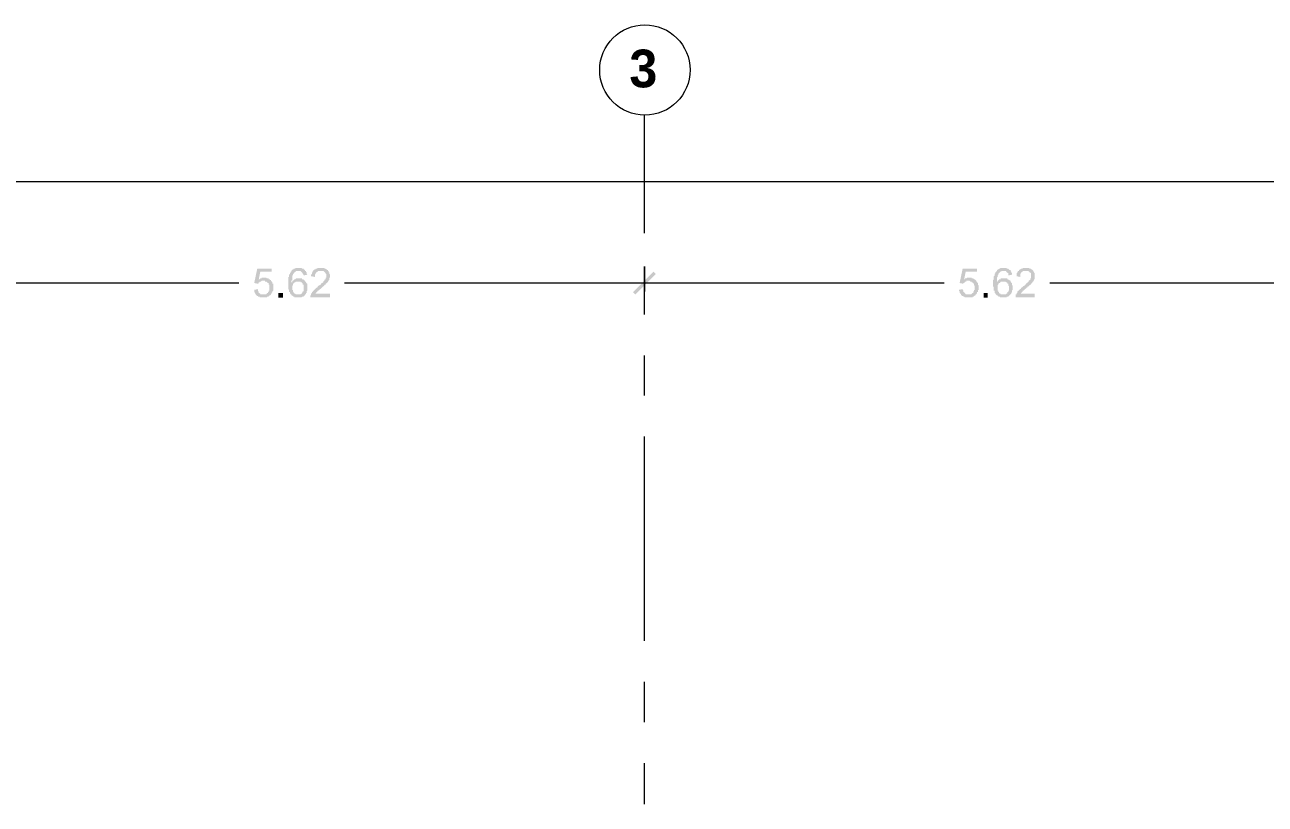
# Model space of a CAD drawing. Header units: inches. Extents: x -11 to 213, y -78 to 40.
# Drawn here: x 3.43 to 13.31, y 30.05 to 36.26 of the extents above; entities that cross this region are included whole.
import ezdxf

# ---------------------------------------------------------------- set-up
doc = ezdxf.new("R2010")
doc.units = ezdxf.units.IN
doc.header["$MEASUREMENT"] = 0
doc.layers.add('PDF_0', color=7, linetype='Continuous')
doc.layers.add('PDF_Text', color=7, linetype='Continuous')
doc.styles.add('PDF Century Gothic Bold', font='GOTHICB.TTF')

msp = doc.modelspace()

# ---------------------------------------------------------------- hatches: boundary and pattern name
at = {"layer": 'PDF_0'}
for points in [[(5.29373, 34.22902), (5.29373, 34.22902), (5.29978, 34.22902), (5.29978, 34.22902), (5.30582, 34.23507), (5.30582, 34.23507), (5.31187, 34.23507), (5.31187, 34.23507), (5.31792, 34.23507), (5.31792, 34.24111), (5.32397, 34.24111), (5.32397, 34.24111), (5.33001, 34.24111), (5.33001, 34.24111), (5.33606, 34.24111), (5.33606, 34.24111), (5.34211, 34.24111), (5.34211, 34.24111), (5.34816, 34.24111), (5.34816, 34.24111), (5.35421, 34.24111), (5.35421, 34.24111), (5.36025, 34.23507), (5.36025, 34.23507), (5.3663, 34.23507), (5.3663, 34.23507), (5.37235, 34.23507), (5.37235, 34.22902), (5.3784, 34.22902), (5.3784, 34.22902), (5.38445, 34.22902), (5.38445, 34.22297), (5.38445, 34.22297), (5.39049, 34.22297), (5.39049, 34.21692), (5.39049, 34.21692), (5.39654, 34.21088), (5.39654, 34.21088), (5.39654, 34.21088), (5.40259, 34.20483), (5.40259, 34.20483), (5.40259, 34.19878), (5.40259, 34.19878), (5.40259, 34.19273), (5.40864, 34.19273), (5.40864, 34.18668), (5.40864, 34.18668), (5.40864, 34.18064), (5.40864, 34.18064), (5.40864, 34.17459), (5.40864, 34.17459), (5.40864, 34.16854), (5.40864, 34.16854), (5.40864, 34.16249), (5.40864, 34.16249), (5.40864, 34.15644), (5.40864, 34.15644), (5.40864, 34.1504), (5.40864, 34.1504), (5.40864, 34.14435), (5.40864, 34.14435), (5.40864, 34.1383), (5.40864, 34.1383), (5.40259, 34.13225), (5.40259, 34.13225), (5.40259, 34.1262), (5.40259, 34.1262), (5.39654, 34.12016), (5.39654, 34.12016), (5.39654, 34.11411), (5.39654, 34.11411), (5.39049, 34.11411), (5.39049, 34.10806), (5.39049, 34.10806), (5.39049, 34.10806), (5.38445, 34.10201), (5.38445, 34.10201), (5.3784, 34.10201), (5.3784, 34.09597), (5.3784, 34.09597), (5.37235, 34.09597), (5.37235, 34.08992), (5.3663, 34.08992), (5.3663, 34.08992), (5.36025, 34.08992), (5.36025, 34.08387), (5.36025, 34.08387), (5.35421, 34.08387), (5.35421, 34.08387), (5.34816, 34.08387), (5.34211, 34.08387), (5.34211, 34.08387), (5.33606, 34.08387), (5.33606, 34.08387), (5.33001, 34.08387), (5.33001, 34.08387), (5.32397, 34.08387), (5.32397, 34.08387), (5.31792, 34.08387), (5.31792, 34.08387), (5.31187, 34.08387), (5.31187, 34.08387), (5.30582, 34.08387), (5.30582, 34.08387), (5.29978, 34.08387), (5.29978, 34.08992), (5.29373, 34.08992), (5.29373, 34.08992), (5.28768, 34.08992), (5.28768, 34.09597), (5.28163, 34.09597), (5.28163, 34.09597), (5.28163, 34.09597), (5.27558, 34.10201), (5.27558, 34.10201), (5.27558, 34.10201), (5.26954, 34.10806), (5.26954, 34.10806), (5.26954, 34.11411), (5.26349, 34.11411), (5.26349, 34.11411), (5.26349, 34.12016), (5.26349, 34.12016), (5.25744, 34.1262), (5.25744, 34.1262), (5.25744, 34.13225), (5.25744, 34.13225), (5.25744, 34.1383), (5.25744, 34.1383), (5.25744, 34.14435), (5.25744, 34.14435), (5.28768, 34.1504), (5.28768, 34.14435), (5.28768, 34.14435), (5.28768, 34.1383), (5.28768, 34.1383), (5.28768, 34.13225), (5.29373, 34.13225), (5.29373, 34.1262), (5.29373, 34.1262), (5.29373, 34.12016), (5.29978, 34.12016), (5.29978, 34.12016), (5.29978, 34.11411), (5.30582, 34.11411), (5.30582, 34.11411), (5.30582, 34.10806), (5.31187, 34.10806), (5.31187, 34.10806), (5.31792, 34.10806), (5.31792, 34.10806), (5.32397, 34.10806), (5.32397, 34.10806), (5.33001, 34.10806), (5.33001, 34.10806), (5.33606, 34.10806), (5.33606, 34.10806), (5.34211, 34.10806), (5.34211, 34.10806), (5.34816, 34.10806), (5.34816, 34.10806), (5.35421, 34.10806), (5.35421, 34.11411), (5.35421, 34.11411), (5.36025, 34.11411), (5.36025, 34.12016), (5.3663, 34.12016), (5.3663, 34.12016), (5.3663, 34.1262), (5.37235, 34.1262), (5.37235, 34.13225), (5.37235, 34.13225), (5.37235, 34.13225), (5.37235, 34.1383), (5.3784, 34.1383), (5.3784, 34.14435), (5.3784, 34.14435), (5.3784, 34.1504), (5.3784, 34.15644), (5.3784, 34.15644), (5.3784, 34.16249), (5.3784, 34.16249), (5.3784, 34.16854), (5.3784, 34.16854), (5.3784, 34.17459), (5.3784, 34.17459), (5.3784, 34.18064), (5.3784, 34.18064), (5.3784, 34.18668), (5.37235, 34.18668), (5.37235, 34.19273), (5.37235, 34.19273), (5.37235, 34.19878), (5.3663, 34.19878), (5.3663, 34.19878), (5.3663, 34.19878), (5.36025, 34.20483), (5.36025, 34.20483), (5.36025, 34.20483), (5.35421, 34.21088), (5.35421, 34.21088), (5.34816, 34.21088), (5.34816, 34.21088), (5.34211, 34.21088), (5.34211, 34.21692), (5.33606, 34.21692), (5.33606, 34.21692), (5.33001, 34.21692), (5.33001, 34.21692), (5.32397, 34.21692), (5.32397, 34.21692), (5.31792, 34.21692), (5.31792, 34.21692), (5.31187, 34.21088), (5.31187, 34.21088), (5.30582, 34.21088), (5.30582, 34.21088), (5.29978, 34.21088), (5.29978, 34.20483), (5.29978, 34.20483), (5.29373, 34.20483), (5.29373, 34.19878), (5.29373, 34.19878), (5.28768, 34.19273), (5.28768, 34.19273), (5.25744, 34.19878), (5.28163, 34.31369), (5.39654, 34.31369), (5.39654, 34.2895), (5.30582, 34.2895)], [(5.86225, 34.08386), (5.705, 34.08386), (5.705, 34.08991), (5.705, 34.08991), (5.705, 34.09596), (5.705, 34.09596), (5.705, 34.10201), (5.71105, 34.10201), (5.71105, 34.10806), (5.71105, 34.10806), (5.71105, 34.1141), (5.71105, 34.1141), (5.7171, 34.12015), (5.7171, 34.12015), (5.7171, 34.1262), (5.7171, 34.1262), (5.72315, 34.1262), (5.72315, 34.13225), (5.72315, 34.13225), (5.72315, 34.13225), (5.7292, 34.13829), (5.7292, 34.13829), (5.7292, 34.13829), (5.73524, 34.14434), (5.73524, 34.14434), (5.73524, 34.14434), (5.74129, 34.15039), (5.74129, 34.15039), (5.74129, 34.15039), (5.74734, 34.15644), (5.74734, 34.15644), (5.75339, 34.16249), (5.75339, 34.16249), (5.75944, 34.16249), (5.75944, 34.16853), (5.76548, 34.16853), (5.76548, 34.17458), (5.77153, 34.17458), (5.77153, 34.17458), (5.77153, 34.18063), (5.77758, 34.18063), (5.77758, 34.18063), (5.78363, 34.18668), (5.78363, 34.18668), (5.78967, 34.18668), (5.78967, 34.19273), (5.78967, 34.19273), (5.79572, 34.19877), (5.79572, 34.19877), (5.80177, 34.19877), (5.80177, 34.20482), (5.80177, 34.20482), (5.80782, 34.20482), (5.80782, 34.21087), (5.80782, 34.21087), (5.81387, 34.21692), (5.81387, 34.21692), (5.81387, 34.21692), (5.81991, 34.22296), (5.81991, 34.22296), (5.81991, 34.22901), (5.82596, 34.22901), (5.82596, 34.23506), (5.82596, 34.23506), (5.82596, 34.24111), (5.82596, 34.24111), (5.83201, 34.24111), (5.83201, 34.24716), (5.83201, 34.24716), (5.83201, 34.2532), (5.83201, 34.2532), (5.83201, 34.25925), (5.83201, 34.25925), (5.83201, 34.2653), (5.83201, 34.2653), (5.83201, 34.27135), (5.82596, 34.27135), (5.82596, 34.2774), (5.82596, 34.2774), (5.82596, 34.2774), (5.81991, 34.28344), (5.81991, 34.28344), (5.81991, 34.28344), (5.81387, 34.28949), (5.81387, 34.28949), (5.81387, 34.28949), (5.80782, 34.29554), (5.80782, 34.29554), (5.80177, 34.29554), (5.80177, 34.29554), (5.79572, 34.29554), (5.79572, 34.29554), (5.78967, 34.29554), (5.78967, 34.29554), (5.78363, 34.29554), (5.77758, 34.29554), (5.77758, 34.29554), (5.77153, 34.29554), (5.77153, 34.29554), (5.76548, 34.29554), (5.76548, 34.28949), (5.75944, 34.28949), (5.75944, 34.28949), (5.75944, 34.28949), (5.75339, 34.28344), (5.75339, 34.28344), (5.75339, 34.28344), (5.75339, 34.28344), (5.74734, 34.2774), (5.74734, 34.2774), (5.74734, 34.27135), (5.74734, 34.27135), (5.74129, 34.2653), (5.74129, 34.2653), (5.74129, 34.25925), (5.74129, 34.25925), (5.74129, 34.2532), (5.74129, 34.2532), (5.74129, 34.24716), (5.71105, 34.2532), (5.71105, 34.25925), (5.71105, 34.25925), (5.71105, 34.2653), (5.71105, 34.2653), (5.7171, 34.27135), (5.7171, 34.27135), (5.7171, 34.2774), (5.7171, 34.2774), (5.7171, 34.28344), (5.72315, 34.28344), (5.72315, 34.28949), (5.72315, 34.28949), (5.72315, 34.29554), (5.7292, 34.29554), (5.7292, 34.29554), (5.7292, 34.30159), (5.73524, 34.30159), (5.73524, 34.30159), (5.73524, 34.30763), (5.74129, 34.30763), (5.74129, 34.30763), (5.74734, 34.30763), (5.74734, 34.31368), (5.75339, 34.31368), (5.75339, 34.31368), (5.75339, 34.31368), (5.75944, 34.31368), (5.75944, 34.31973), (5.76548, 34.31973), (5.76548, 34.31973), (5.77153, 34.31973), (5.77758, 34.31973), (5.77758, 34.31973), (5.78363, 34.31973), (5.78363, 34.31973), (5.78967, 34.31973), (5.78967, 34.31973), (5.79572, 34.31973), (5.79572, 34.31973), (5.80177, 34.31973), (5.80782, 34.31973), (5.80782, 34.31973), (5.81387, 34.31973), (5.81387, 34.31973), (5.81991, 34.31368), (5.81991, 34.31368), (5.82596, 34.31368), (5.82596, 34.31368), (5.82596, 34.31368), (5.83201, 34.30763), (5.83201, 34.30763), (5.83806, 34.30763), (5.83806, 34.30159), (5.83806, 34.30159), (5.84411, 34.30159), (5.84411, 34.30159), (5.84411, 34.29554), (5.85015, 34.29554), (5.85015, 34.28949), (5.85015, 34.28949), (5.85015, 34.28344), (5.8562, 34.28344), (5.8562, 34.28344), (5.8562, 34.2774), (5.8562, 34.2774), (5.8562, 34.27135), (5.8562, 34.27135), (5.86225, 34.2653), (5.86225, 34.2653), (5.86225, 34.25925), (5.86225, 34.2532), (5.86225, 34.2532), (5.86225, 34.2532), (5.86225, 34.24716), (5.86225, 34.24716), (5.86225, 34.24111), (5.8562, 34.24111), (5.8562, 34.23506), (5.8562, 34.23506), (5.8562, 34.22901), (5.8562, 34.22901), (5.8562, 34.22296), (5.85015, 34.22296), (5.85015, 34.21692), (5.85015, 34.21692), (5.84411, 34.21087), (5.84411, 34.21087), (5.84411, 34.21087), (5.84411, 34.21087), (5.84411, 34.20482), (5.83806, 34.20482), (5.83806, 34.20482), (5.83806, 34.19877), (5.83806, 34.19877), (5.83201, 34.19877), (5.83201, 34.19273), (5.83201, 34.19273), (5.82596, 34.19273), (5.82596, 34.18668), (5.82596, 34.18668), (5.81991, 34.18668), (5.81991, 34.18063), (5.81387, 34.18063), (5.81387, 34.18063), (5.81387, 34.17458), (5.80782, 34.17458), (5.80782, 34.16853), (5.80177, 34.16853), (5.80177, 34.16853), (5.79572, 34.16249), (5.79572, 34.16249), (5.78967, 34.15644), (5.78967, 34.15644), (5.78363, 34.15039), (5.78363, 34.15039), (5.77758, 34.15039), (5.77758, 34.14434), (5.77153, 34.14434), (5.77153, 34.13829), (5.76548, 34.13829), (5.76548, 34.13829), (5.75944, 34.13225), (5.75944, 34.13225), (5.75944, 34.1262), (5.75339, 34.1262), (5.75339, 34.1262), (5.75339, 34.12015), (5.74734, 34.12015), (5.74734, 34.12015), (5.74734, 34.1141), (5.74734, 34.1141), (5.86225, 34.1141)], [(10.91243, 34.22902), (10.91243, 34.22902), (10.91243, 34.22902), (10.91848, 34.22902), (10.91848, 34.23507), (10.92453, 34.23507), (10.92453, 34.23507), (10.93057, 34.23507), (10.93057, 34.23507), (10.93662, 34.24111), (10.93662, 34.24111), (10.94267, 34.24111), (10.94267, 34.24111), (10.94872, 34.24111), (10.94872, 34.24111), (10.95477, 34.24111), (10.95477, 34.24111), (10.96081, 34.24111), (10.96081, 34.24111), (10.96686, 34.24111), (10.96686, 34.24111), (10.97291, 34.24111), (10.97291, 34.23507), (10.97896, 34.23507), (10.97896, 34.23507), (10.985, 34.23507), (10.985, 34.23507), (10.99105, 34.22902), (10.99105, 34.22902), (10.9971, 34.22902), (10.9971, 34.22902), (11.00315, 34.22297), (11.00315, 34.22297), (11.00315, 34.22297), (11.0092, 34.21692), (11.0092, 34.21692), (11.0092, 34.21088), (11.01524, 34.21088), (11.01524, 34.21088), (11.01524, 34.20483), (11.01524, 34.20483), (11.02129, 34.19878), (11.02129, 34.19878), (11.02129, 34.19273), (11.02129, 34.19273), (11.02129, 34.18668), (11.02129, 34.18668), (11.02734, 34.18064), (11.02734, 34.18064), (11.02734, 34.17459), (11.02734, 34.17459), (11.02734, 34.16854), (11.02734, 34.16854), (11.02734, 34.16249), (11.02734, 34.16249), (11.02734, 34.15644), (11.02734, 34.15644), (11.02734, 34.1504), (11.02734, 34.1504), (11.02734, 34.14435), (11.02129, 34.14435), (11.02129, 34.1383), (11.02129, 34.1383), (11.02129, 34.13225), (11.02129, 34.13225), (11.02129, 34.1262), (11.01524, 34.1262), (11.01524, 34.12016), (11.01524, 34.12016), (11.01524, 34.11411), (11.0092, 34.11411), (11.0092, 34.11411), (11.0092, 34.10806), (11.00315, 34.10806), (11.00315, 34.10806), (11.00315, 34.10201), (10.9971, 34.10201), (10.9971, 34.10201), (10.9971, 34.09597), (10.99105, 34.09597), (10.99105, 34.09597), (10.985, 34.08992), (10.985, 34.08992), (10.985, 34.08992), (10.97896, 34.08992), (10.97896, 34.08387), (10.97291, 34.08387), (10.97291, 34.08387), (10.96686, 34.08387), (10.96686, 34.08387), (10.96081, 34.08387), (10.96081, 34.08387), (10.95477, 34.08387), (10.94872, 34.08387), (10.94872, 34.08387), (10.94872, 34.08387), (10.94267, 34.08387), (10.94267, 34.08387), (10.93662, 34.08387), (10.93057, 34.08387), (10.93057, 34.08387), (10.92453, 34.08387), (10.92453, 34.08387), (10.91848, 34.08387), (10.91848, 34.08387), (10.91243, 34.08992), (10.91243, 34.08992), (10.90638, 34.08992), (10.90638, 34.08992), (10.90638, 34.09597), (10.90033, 34.09597), (10.90033, 34.09597), (10.89429, 34.09597), (10.89429, 34.10201), (10.89429, 34.10201), (10.88824, 34.10201), (10.88824, 34.10806), (10.88824, 34.10806), (10.88219, 34.11411), (10.88219, 34.11411), (10.88219, 34.11411), (10.87614, 34.12016), (10.87614, 34.12016), (10.87614, 34.1262), (10.87614, 34.1262), (10.87614, 34.13225), (10.87614, 34.13225), (10.87009, 34.1383), (10.87009, 34.1383), (10.87009, 34.14435), (10.87009, 34.14435), (10.90033, 34.1504), (10.90033, 34.14435), (10.90033, 34.14435), (10.90638, 34.1383), (10.90638, 34.1383), (10.90638, 34.13225), (10.90638, 34.13225), (10.90638, 34.1262), (10.91243, 34.1262), (10.91243, 34.12016), (10.91243, 34.12016), (10.91848, 34.12016), (10.91848, 34.11411), (10.91848, 34.11411), (10.92453, 34.11411), (10.92453, 34.10806), (10.92453, 34.10806), (10.93057, 34.10806), (10.93057, 34.10806), (10.93662, 34.10806), (10.94267, 34.10806), (10.94267, 34.10806), (10.94872, 34.10806), (10.94872, 34.10806), (10.94872, 34.10806), (10.95477, 34.10806), (10.95477, 34.10806), (10.96081, 34.10806), (10.96081, 34.10806), (10.96686, 34.10806), (10.96686, 34.10806), (10.97291, 34.11411), (10.97291, 34.11411), (10.97291, 34.11411), (10.97896, 34.12016), (10.97896, 34.12016), (10.985, 34.12016), (10.985, 34.1262), (10.985, 34.1262), (10.985, 34.13225), (10.99105, 34.13225), (10.99105, 34.13225), (10.99105, 34.1383), (10.99105, 34.1383), (10.99105, 34.14435), (10.9971, 34.14435), (10.9971, 34.1504), (10.9971, 34.15644), (10.9971, 34.15644), (10.9971, 34.16249), (10.9971, 34.16249), (10.9971, 34.16854), (10.9971, 34.16854), (10.9971, 34.17459), (10.9971, 34.17459), (10.99105, 34.18064), (10.99105, 34.18064), (10.99105, 34.18668), (10.99105, 34.18668), (10.99105, 34.19273), (10.985, 34.19273), (10.985, 34.19878), (10.985, 34.19878), (10.985, 34.19878), (10.97896, 34.19878), (10.97896, 34.20483), (10.97896, 34.20483), (10.97291, 34.20483), (10.97291, 34.21088), (10.96686, 34.21088), (10.96686, 34.21088), (10.96081, 34.21088), (10.96081, 34.21088), (10.95477, 34.21692), (10.95477, 34.21692), (10.94872, 34.21692), (10.94872, 34.21692), (10.94872, 34.21692), (10.94267, 34.21692), (10.93662, 34.21692), (10.93662, 34.21692), (10.93057, 34.21692), (10.93057, 34.21088), (10.92453, 34.21088), (10.92453, 34.21088), (10.92453, 34.21088), (10.91848, 34.21088), (10.91848, 34.20483), (10.91243, 34.20483), (10.91243, 34.20483), (10.91243, 34.19878), (10.90638, 34.19878), (10.90638, 34.19273), (10.90638, 34.19273), (10.87614, 34.19878), (10.90033, 34.31369), (11.01524, 34.31369), (11.01524, 34.2895), (10.92453, 34.2895)], [(11.47491, 34.08386), (11.32371, 34.08386), (11.32371, 34.08991), (11.32371, 34.08991), (11.32371, 34.09596), (11.32371, 34.09596), (11.32371, 34.10201), (11.32371, 34.10201), (11.32371, 34.10806), (11.32976, 34.10806), (11.32976, 34.1141), (11.32976, 34.1141), (11.32976, 34.12015), (11.33581, 34.12015), (11.33581, 34.1262), (11.33581, 34.1262), (11.33581, 34.1262), (11.33581, 34.13225), (11.34185, 34.13225), (11.34185, 34.13225), (11.34185, 34.13829), (11.3479, 34.13829), (11.3479, 34.13829), (11.3479, 34.14434), (11.35395, 34.14434), (11.35395, 34.14434), (11.35395, 34.15039), (11.36, 34.15039), (11.36, 34.15039), (11.36605, 34.15644), (11.36605, 34.15644), (11.36605, 34.16249), (11.37209, 34.16249), (11.37209, 34.16249), (11.37814, 34.16853), (11.37814, 34.16853), (11.38419, 34.17458), (11.38419, 34.17458), (11.39024, 34.17458), (11.39024, 34.18063), (11.39024, 34.18063), (11.39628, 34.18063), (11.39628, 34.18668), (11.40233, 34.18668), (11.40233, 34.18668), (11.40838, 34.19273), (11.40838, 34.19273), (11.40838, 34.19877), (11.41443, 34.19877), (11.41443, 34.19877), (11.41443, 34.20482), (11.42048, 34.20482), (11.42048, 34.20482), (11.42652, 34.21087), (11.42652, 34.21087), (11.42652, 34.21692), (11.42652, 34.21692), (11.43257, 34.21692), (11.43257, 34.22296), (11.43862, 34.22296), (11.43862, 34.22901), (11.43862, 34.22901), (11.43862, 34.23506), (11.44467, 34.23506), (11.44467, 34.24111), (11.44467, 34.24111), (11.44467, 34.24111), (11.44467, 34.24716), (11.44467, 34.24716), (11.44467, 34.2532), (11.44467, 34.2532), (11.44467, 34.25925), (11.44467, 34.25925), (11.44467, 34.2653), (11.44467, 34.2653), (11.44467, 34.27135), (11.44467, 34.27135), (11.44467, 34.2774), (11.43862, 34.2774), (11.43862, 34.2774), (11.43862, 34.28344), (11.43257, 34.28344), (11.43257, 34.28344), (11.43257, 34.28949), (11.43257, 34.28949), (11.42652, 34.28949), (11.42652, 34.29554), (11.42048, 34.29554), (11.42048, 34.29554), (11.41443, 34.29554), (11.41443, 34.29554), (11.40838, 34.29554), (11.40838, 34.29554), (11.40233, 34.29554), (11.40233, 34.29554), (11.39628, 34.29554), (11.39024, 34.29554), (11.39024, 34.29554), (11.38419, 34.29554), (11.38419, 34.29554), (11.37814, 34.28949), (11.37814, 34.28949), (11.37814, 34.28949), (11.37209, 34.28949), (11.37209, 34.28344), (11.37209, 34.28344), (11.36605, 34.28344), (11.36605, 34.28344), (11.36605, 34.2774), (11.36605, 34.2774), (11.36, 34.27135), (11.36, 34.27135), (11.36, 34.2653), (11.36, 34.2653), (11.36, 34.25925), (11.36, 34.25925), (11.36, 34.2532), (11.36, 34.2532), (11.36, 34.24716), (11.32976, 34.2532), (11.32976, 34.25925), (11.32976, 34.25925), (11.32976, 34.2653), (11.32976, 34.2653), (11.32976, 34.27135), (11.32976, 34.27135), (11.32976, 34.2774), (11.33581, 34.2774), (11.33581, 34.28344), (11.33581, 34.28344), (11.33581, 34.28949), (11.34185, 34.28949), (11.34185, 34.29554), (11.34185, 34.29554), (11.3479, 34.29554), (11.3479, 34.30159), (11.3479, 34.30159), (11.35395, 34.30159), (11.35395, 34.30763), (11.35395, 34.30763), (11.36, 34.30763), (11.36, 34.30763), (11.36605, 34.31368), (11.36605, 34.31368), (11.37209, 34.31368), (11.37209, 34.31368), (11.37814, 34.31368), (11.37814, 34.31973), (11.38419, 34.31973), (11.38419, 34.31973), (11.39024, 34.31973), (11.39024, 34.31973), (11.39628, 34.31973), (11.39628, 34.31973), (11.40233, 34.31973), (11.40233, 34.31973), (11.40838, 34.31973), (11.40838, 34.31973), (11.41443, 34.31973), (11.42048, 34.31973), (11.42048, 34.31973), (11.42652, 34.31973), (11.42652, 34.31973), (11.43257, 34.31973), (11.43257, 34.31368), (11.43862, 34.31368), (11.43862, 34.31368), (11.44467, 34.31368), (11.44467, 34.31368), (11.44467, 34.30763), (11.45072, 34.30763), (11.45072, 34.30763), (11.45676, 34.30159), (11.45676, 34.30159), (11.45676, 34.30159), (11.45676, 34.30159), (11.46281, 34.29554), (11.46281, 34.29554), (11.46281, 34.28949), (11.46886, 34.28949), (11.46886, 34.28344), (11.46886, 34.28344), (11.46886, 34.28344), (11.47491, 34.2774), (11.47491, 34.2774), (11.47491, 34.27135), (11.47491, 34.27135), (11.47491, 34.2653), (11.47491, 34.2653), (11.47491, 34.25925), (11.47491, 34.2532), (11.47491, 34.2532), (11.47491, 34.2532), (11.47491, 34.24716), (11.47491, 34.24716), (11.47491, 34.24111), (11.47491, 34.24111), (11.47491, 34.23506), (11.47491, 34.23506), (11.47491, 34.22901), (11.46886, 34.22901), (11.46886, 34.22296), (11.46886, 34.22296), (11.46886, 34.21692), (11.46281, 34.21692), (11.46281, 34.21087), (11.46281, 34.21087), (11.46281, 34.21087), (11.45676, 34.21087), (11.45676, 34.20482), (11.45676, 34.20482), (11.45676, 34.20482), (11.45072, 34.19877), (11.45072, 34.19877), (11.45072, 34.19877), (11.45072, 34.19273), (11.44467, 34.19273), (11.44467, 34.19273), (11.44467, 34.18668), (11.43862, 34.18668), (11.43862, 34.18668), (11.43257, 34.18063), (11.43257, 34.18063), (11.43257, 34.18063), (11.42652, 34.17458), (11.42652, 34.17458), (11.42048, 34.16853), (11.42048, 34.16853), (11.41443, 34.16853), (11.41443, 34.16249), (11.40838, 34.16249), (11.40838, 34.15644), (11.40233, 34.15644), (11.40233, 34.15039), (11.39628, 34.15039), (11.39628, 34.15039), (11.39024, 34.14434), (11.39024, 34.14434), (11.38419, 34.13829), (11.38419, 34.13829), (11.37814, 34.13829), (11.37814, 34.13225), (11.37814, 34.13225), (11.37209, 34.1262), (11.37209, 34.1262), (11.37209, 34.1262), (11.36605, 34.12015), (11.36605, 34.12015), (11.36605, 34.12015), (11.36605, 34.1141), (11.36, 34.1141), (11.47491, 34.1141)]]:
    msp.add_hatch(color=256, dxfattribs=at).paths.add_polyline_path(points)
h = msp.add_hatch(color=256, dxfattribs=at)
h.paths.add_polyline_path([(5.55984, 34.20482), (5.55984, 34.21087), (5.55984, 34.21087), (5.55984, 34.21692), (5.56589, 34.21692), (5.56589, 34.21692), (5.57194, 34.22297), (5.57194, 34.22297), (5.57194, 34.22297), (5.57799, 34.22902), (5.57799, 34.22902), (5.58403, 34.22902), (5.58403, 34.22902), (5.59008, 34.23506), (5.59008, 34.23506), (5.59008, 34.23506), (5.59613, 34.23506), (5.59613, 34.23506), (5.60218, 34.23506), (5.60218, 34.23506), (5.60823, 34.23506), (5.61427, 34.23506), (5.61427, 34.23506), (5.61427, 34.23506), (5.62032, 34.23506), (5.62032, 34.23506), (5.62637, 34.23506), (5.62637, 34.23506), (5.63242, 34.23506), (5.63242, 34.23506), (5.63847, 34.23506), (5.63847, 34.22902), (5.64451, 34.22902), (5.64451, 34.22902), (5.65056, 34.22902), (5.65056, 34.22297), (5.65661, 34.22297), (5.65661, 34.22297), (5.65661, 34.21692), (5.66266, 34.21692), (5.66266, 34.21692), (5.66266, 34.21087), (5.6687, 34.21087), (5.6687, 34.21087), (5.6687, 34.20482), (5.6687, 34.20482), (5.67475, 34.19878), (5.67475, 34.19878), (5.67475, 34.19273), (5.67475, 34.19273), (5.6808, 34.19273), (5.6808, 34.18668), (5.6808, 34.18063), (5.6808, 34.18063), (5.6808, 34.17458), (5.6808, 34.17458), (5.6808, 34.16854), (5.6808, 34.16854), (5.6808, 34.16249), (5.6808, 34.16249), (5.6808, 34.15644), (5.6808, 34.15644), (5.6808, 34.15039), (5.6808, 34.15039), (5.6808, 34.14435), (5.6808, 34.14435), (5.6808, 34.1383), (5.6808, 34.1383), (5.67475, 34.13225), (5.67475, 34.13225), (5.67475, 34.1262), (5.67475, 34.1262), (5.67475, 34.12015), (5.6687, 34.12015), (5.6687, 34.11411), (5.6687, 34.11411), (5.6687, 34.10806), (5.66266, 34.10806), (5.66266, 34.10806), (5.66266, 34.10806), (5.66266, 34.10201), (5.65661, 34.10201), (5.65661, 34.09596), (5.65056, 34.09596), (5.65056, 34.09596), (5.65056, 34.08991), (5.64451, 34.08991), (5.64451, 34.08991), (5.63847, 34.08991), (5.63847, 34.08991), (5.63242, 34.08387), (5.63242, 34.08387), (5.62637, 34.08387), (5.62637, 34.08387), (5.62032, 34.08387), (5.62032, 34.08387), (5.61427, 34.08387), (5.61427, 34.08387), (5.60823, 34.08387), (5.60823, 34.08387), (5.60218, 34.08387), (5.59613, 34.08387), (5.59613, 34.08387), (5.59008, 34.08387), (5.59008, 34.08387), (5.58403, 34.08387), (5.58403, 34.08387), (5.57799, 34.08387), (5.57799, 34.08991), (5.57799, 34.08991), (5.57194, 34.08991), (5.57194, 34.08991), (5.56589, 34.09596), (5.56589, 34.09596), (5.55984, 34.09596), (5.55984, 34.10201), (5.5538, 34.10201), (5.5538, 34.10201), (5.5538, 34.10806), (5.5538, 34.10806), (5.54775, 34.10806), (5.54775, 34.10806), (5.54775, 34.11411), (5.54775, 34.11411), (5.5417, 34.11411), (5.5417, 34.12015), (5.5417, 34.12015), (5.5417, 34.12015), (5.5417, 34.1262), (5.53565, 34.1262), (5.53565, 34.13225), (5.53565, 34.13225), (5.53565, 34.1383), (5.53565, 34.1383), (5.53565, 34.14435), (5.53565, 34.14435), (5.5296, 34.15039), (5.5296, 34.15039), (5.5296, 34.15644), (5.5296, 34.15644), (5.5296, 34.16249), (5.5296, 34.16854), (5.5296, 34.16854), (5.5296, 34.17458), (5.5296, 34.17458), (5.5296, 34.18063), (5.5296, 34.18668), (5.5296, 34.19273), (5.5296, 34.19273), (5.5296, 34.19273), (5.5296, 34.19878), (5.5296, 34.20482), (5.5296, 34.20482), (5.5296, 34.21087), (5.5296, 34.21692), (5.5296, 34.21692), (5.5296, 34.22297), (5.5296, 34.22902), (5.5296, 34.22902), (5.5296, 34.23506), (5.5296, 34.23506), (5.5296, 34.24111), (5.5296, 34.24111), (5.5296, 34.24716), (5.53565, 34.24716), (5.53565, 34.25321), (5.53565, 34.25321), (5.53565, 34.25926), (5.53565, 34.25926), (5.53565, 34.2653), (5.53565, 34.2653), (5.5417, 34.27135), (5.5417, 34.27135), (5.5417, 34.2774), (5.5417, 34.2774), (5.5417, 34.2774), (5.54775, 34.28345), (5.54775, 34.28345), (5.54775, 34.28949), (5.54775, 34.28949), (5.54775, 34.28949), (5.5538, 34.28949), (5.5538, 34.29554), (5.5538, 34.29554), (5.55984, 34.30159), (5.55984, 34.30159), (5.55984, 34.30159), (5.56589, 34.30764), (5.56589, 34.30764), (5.57194, 34.30764), (5.57194, 34.31369), (5.57194, 34.31369), (5.57799, 34.31369), (5.57799, 34.31369), (5.58403, 34.31369), (5.58403, 34.31973), (5.59008, 34.31973), (5.59008, 34.31973), (5.59613, 34.31973), (5.59613, 34.31973), (5.60218, 34.31973), (5.60218, 34.31973), (5.60823, 34.31973), (5.61427, 34.31973), (5.61427, 34.31973), (5.61427, 34.31973), (5.62032, 34.31973), (5.62032, 34.31973), (5.62637, 34.31973), (5.62637, 34.31973), (5.63242, 34.31973), (5.63242, 34.31973), (5.63847, 34.31369), (5.63847, 34.31369), (5.64451, 34.31369), (5.64451, 34.31369), (5.65056, 34.31369), (5.65056, 34.30764), (5.65661, 34.30764), (5.65661, 34.30764), (5.65661, 34.30159), (5.66266, 34.30159), (5.66266, 34.30159), (5.66266, 34.29554), (5.6687, 34.29554), (5.6687, 34.29554), (5.6687, 34.28949), (5.6687, 34.28949), (5.67475, 34.28345), (5.67475, 34.28345), (5.67475, 34.2774), (5.67475, 34.2774), (5.67475, 34.27135), (5.67475, 34.27135), (5.6808, 34.2653), (5.6808, 34.2653), (5.65056, 34.25926), (5.65056, 34.2653), (5.65056, 34.2653), (5.64451, 34.27135), (5.64451, 34.27135), (5.64451, 34.2774), (5.64451, 34.2774), (5.63847, 34.28345), (5.63847, 34.28345), (5.63847, 34.28345), (5.63242, 34.28949), (5.63242, 34.28949), (5.63242, 34.28949), (5.62637, 34.29554), (5.62637, 34.29554), (5.62637, 34.29554), (5.62032, 34.29554), (5.62032, 34.29554), (5.61427, 34.29554), (5.61427, 34.29554), (5.60823, 34.29554), (5.60823, 34.29554), (5.60218, 34.29554), (5.60218, 34.29554), (5.59613, 34.29554), (5.59613, 34.29554), (5.59008, 34.29554), (5.59008, 34.28949), (5.59008, 34.28949), (5.58403, 34.28949), (5.58403, 34.28949), (5.57799, 34.28345), (5.57799, 34.28345), (5.57799, 34.2774), (5.57194, 34.2774), (5.57194, 34.2774), (5.57194, 34.27135), (5.57194, 34.27135), (5.56589, 34.27135), (5.56589, 34.2653), (5.56589, 34.2653), (5.56589, 34.25926), (5.56589, 34.25926), (5.55984, 34.25926), (5.55984, 34.25321), (5.55984, 34.25321), (5.55984, 34.24716), (5.55984, 34.24716), (5.55984, 34.24111), (5.55984, 34.23506), (5.55984, 34.23506), (5.55984, 34.22902), (5.55984, 34.22902), (5.55984, 34.22297), (5.5538, 34.21692), (5.5538, 34.21692), (5.5538, 34.21087), (5.5538, 34.20482), (5.5538, 34.20482)], flags=0)
h.paths.add_polyline_path([(5.60823, 34.10806), (5.61427, 34.10806), (5.61427, 34.10806), (5.62032, 34.10806), (5.62032, 34.10806), (5.62637, 34.10806), (5.62637, 34.10806), (5.62637, 34.10806), (5.63242, 34.11411), (5.63242, 34.11411), (5.63847, 34.11411), (5.63847, 34.12015), (5.63847, 34.12015), (5.64451, 34.1262), (5.64451, 34.1262), (5.64451, 34.1262), (5.64451, 34.13225), (5.65056, 34.13225), (5.65056, 34.1383), (5.65056, 34.1383), (5.65056, 34.14435), (5.65056, 34.14435), (5.65056, 34.15039), (5.65056, 34.15644), (5.65056, 34.15644), (5.65056, 34.16249), (5.65056, 34.16249), (5.65056, 34.16854), (5.65056, 34.16854), (5.65056, 34.17458), (5.65056, 34.17458), (5.65056, 34.18063), (5.65056, 34.18063), (5.65056, 34.18668), (5.64451, 34.18668), (5.64451, 34.19273), (5.64451, 34.19273), (5.63847, 34.19878), (5.63847, 34.19878), (5.63847, 34.19878), (5.63847, 34.20482), (5.63242, 34.20482), (5.63242, 34.20482), (5.62637, 34.20482), (5.62637, 34.21087), (5.62032, 34.21087), (5.62032, 34.21087), (5.61427, 34.21087), (5.61427, 34.21087), (5.60823, 34.21087), (5.60823, 34.21087), (5.60218, 34.21087), (5.60218, 34.21087), (5.59613, 34.21087), (5.59613, 34.21087), (5.59008, 34.21087), (5.59008, 34.21087), (5.58403, 34.20482), (5.58403, 34.20482), (5.57799, 34.20482), (5.57799, 34.19878), (5.57799, 34.19878), (5.57194, 34.19878), (5.57194, 34.19878), (5.57194, 34.19273), (5.56589, 34.19273), (5.56589, 34.18668), (5.56589, 34.18668), (5.56589, 34.18063), (5.56589, 34.18063), (5.55984, 34.17458), (5.55984, 34.17458), (5.55984, 34.16854), (5.55984, 34.16854), (5.55984, 34.16249), (5.55984, 34.16249), (5.55984, 34.15644), (5.55984, 34.15644), (5.55984, 34.15039), (5.55984, 34.15039), (5.55984, 34.14435), (5.56589, 34.14435), (5.56589, 34.1383), (5.56589, 34.1383), (5.56589, 34.13225), (5.56589, 34.13225), (5.57194, 34.1262), (5.57194, 34.1262), (5.57194, 34.12015), (5.57194, 34.12015), (5.57799, 34.12015), (5.57799, 34.11411), (5.58403, 34.11411), (5.58403, 34.11411), (5.58403, 34.11411), (5.59008, 34.10806), (5.59008, 34.10806), (5.59613, 34.10806), (5.59613, 34.10806), (5.60218, 34.10806), (5.60218, 34.10806), (5.60823, 34.10806), (5.60823, 34.10806)], flags=0)
h = msp.add_hatch(color=256, dxfattribs=at)
h.paths.add_polyline_path([(11.1725, 34.20482), (11.1725, 34.21087), (11.17855, 34.21087), (11.17855, 34.21692), (11.17855, 34.21692), (11.1846, 34.21692), (11.1846, 34.22297), (11.19064, 34.22297), (11.19064, 34.22297), (11.19064, 34.22902), (11.19669, 34.22902), (11.19669, 34.22902), (11.20274, 34.22902), (11.20274, 34.23506), (11.20879, 34.23506), (11.20879, 34.23506), (11.21484, 34.23506), (11.21484, 34.23506), (11.22088, 34.23506), (11.22088, 34.23506), (11.22693, 34.23506), (11.22693, 34.23506), (11.22693, 34.23506), (11.23298, 34.23506), (11.23903, 34.23506), (11.23903, 34.23506), (11.24508, 34.23506), (11.24508, 34.23506), (11.25112, 34.23506), (11.25112, 34.23506), (11.25717, 34.23506), (11.25717, 34.22902), (11.25717, 34.22902), (11.26322, 34.22902), (11.26322, 34.22902), (11.26927, 34.22297), (11.26927, 34.22297), (11.27531, 34.22297), (11.27531, 34.21692), (11.27531, 34.21692), (11.28136, 34.21692), (11.28136, 34.21087), (11.28136, 34.21087), (11.28136, 34.21087), (11.28741, 34.20482), (11.28741, 34.20482), (11.28741, 34.19878), (11.29346, 34.19878), (11.29346, 34.19273), (11.29346, 34.19273), (11.29346, 34.19273), (11.29346, 34.18668), (11.29346, 34.18063), (11.29951, 34.18063), (11.29951, 34.17458), (11.29951, 34.17458), (11.29951, 34.16854), (11.29951, 34.16854), (11.29951, 34.16249), (11.29951, 34.16249), (11.29951, 34.15644), (11.29951, 34.15644), (11.29951, 34.15039), (11.29951, 34.15039), (11.29951, 34.14435), (11.29951, 34.14435), (11.29346, 34.1383), (11.29346, 34.1383), (11.29346, 34.13225), (11.29346, 34.13225), (11.29346, 34.1262), (11.29346, 34.1262), (11.28741, 34.12015), (11.28741, 34.12015), (11.28741, 34.11411), (11.28741, 34.11411), (11.28136, 34.10806), (11.28136, 34.10806), (11.28136, 34.10806), (11.28136, 34.10806), (11.27531, 34.10201), (11.27531, 34.10201), (11.26927, 34.09596), (11.26927, 34.09596), (11.26927, 34.09596), (11.26322, 34.08991), (11.26322, 34.08991), (11.25717, 34.08991), (11.25717, 34.08991), (11.25112, 34.08991), (11.25112, 34.08387), (11.24508, 34.08387), (11.24508, 34.08387), (11.23903, 34.08387), (11.23903, 34.08387), (11.23298, 34.08387), (11.23298, 34.08387), (11.22693, 34.08387), (11.22693, 34.08387), (11.22088, 34.08387), (11.22088, 34.08387), (11.21484, 34.08387), (11.21484, 34.08387), (11.20879, 34.08387), (11.20879, 34.08387), (11.20274, 34.08387), (11.20274, 34.08387), (11.19669, 34.08387), (11.19669, 34.08991), (11.19064, 34.08991), (11.19064, 34.08991), (11.1846, 34.08991), (11.1846, 34.09596), (11.17855, 34.09596), (11.17855, 34.09596), (11.17855, 34.10201), (11.1725, 34.10201), (11.1725, 34.10201), (11.16645, 34.10806), (11.16645, 34.10806), (11.16645, 34.10806), (11.16645, 34.10806), (11.16041, 34.11411), (11.16041, 34.11411), (11.16041, 34.11411), (11.16041, 34.12015), (11.16041, 34.12015), (11.15436, 34.12015), (11.15436, 34.1262), (11.15436, 34.1262), (11.15436, 34.13225), (11.15436, 34.13225), (11.15436, 34.1383), (11.14831, 34.1383), (11.14831, 34.14435), (11.14831, 34.14435), (11.14831, 34.15039), (11.14831, 34.15039), (11.14831, 34.15644), (11.14831, 34.15644), (11.14831, 34.16249), (11.14831, 34.16854), (11.14226, 34.16854), (11.14226, 34.17458), (11.14226, 34.17458), (11.14226, 34.18063), (11.14226, 34.18668), (11.14226, 34.19273), (11.14226, 34.19273), (11.14226, 34.19273), (11.14226, 34.19878), (11.14226, 34.20482), (11.14226, 34.20482), (11.14226, 34.21087), (11.14226, 34.21692), (11.14226, 34.21692), (11.14226, 34.22297), (11.14831, 34.22902), (11.14831, 34.22902), (11.14831, 34.23506), (11.14831, 34.23506), (11.14831, 34.24111), (11.14831, 34.24111), (11.14831, 34.24716), (11.14831, 34.24716), (11.14831, 34.25321), (11.14831, 34.25321), (11.15436, 34.25926), (11.15436, 34.25926), (11.15436, 34.2653), (11.15436, 34.2653), (11.15436, 34.27135), (11.15436, 34.27135), (11.16041, 34.2774), (11.16041, 34.2774), (11.16041, 34.2774), (11.16041, 34.28345), (11.16041, 34.28345), (11.16645, 34.28949), (11.16645, 34.28949), (11.16645, 34.28949), (11.16645, 34.28949), (11.1725, 34.29554), (11.1725, 34.29554), (11.1725, 34.30159), (11.17855, 34.30159), (11.17855, 34.30159), (11.17855, 34.30764), (11.1846, 34.30764), (11.1846, 34.30764), (11.19064, 34.31369), (11.19064, 34.31369), (11.19064, 34.31369), (11.19669, 34.31369), (11.19669, 34.31369), (11.20274, 34.31973), (11.20274, 34.31973), (11.20879, 34.31973), (11.20879, 34.31973), (11.21484, 34.31973), (11.21484, 34.31973), (11.22088, 34.31973), (11.22693, 34.31973), (11.22693, 34.31973), (11.22693, 34.31973), (11.23298, 34.31973), (11.23298, 34.31973), (11.23903, 34.31973), (11.23903, 34.31973), (11.24508, 34.31973), (11.24508, 34.31973), (11.25112, 34.31973), (11.25112, 34.31369), (11.25717, 34.31369), (11.25717, 34.31369), (11.26322, 34.31369), (11.26322, 34.31369), (11.26927, 34.30764), (11.26927, 34.30764), (11.26927, 34.30764), (11.27531, 34.30159), (11.27531, 34.30159), (11.28136, 34.30159), (11.28136, 34.29554), (11.28136, 34.29554), (11.28136, 34.29554), (11.28741, 34.28949), (11.28741, 34.28949), (11.28741, 34.28345), (11.28741, 34.28345), (11.29346, 34.2774), (11.29346, 34.2774), (11.29346, 34.27135), (11.29346, 34.27135), (11.29346, 34.2653), (11.29346, 34.2653), (11.26322, 34.25926), (11.26322, 34.2653), (11.26322, 34.2653), (11.26322, 34.27135), (11.26322, 34.27135), (11.26322, 34.2774), (11.25717, 34.2774), (11.25717, 34.28345), (11.25717, 34.28345), (11.25112, 34.28345), (11.25112, 34.28949), (11.25112, 34.28949), (11.24508, 34.28949), (11.24508, 34.29554), (11.24508, 34.29554), (11.23903, 34.29554), (11.23903, 34.29554), (11.23298, 34.29554), (11.23298, 34.29554), (11.22693, 34.29554), (11.22693, 34.29554), (11.22088, 34.29554), (11.22088, 34.29554), (11.21484, 34.29554), (11.21484, 34.29554), (11.20879, 34.29554), (11.20879, 34.29554), (11.20879, 34.28949), (11.20274, 34.28949), (11.20274, 34.28949), (11.19669, 34.28949), (11.19669, 34.28345), (11.19669, 34.28345), (11.19064, 34.2774), (11.19064, 34.2774), (11.19064, 34.2774), (11.1846, 34.27135), (11.1846, 34.27135), (11.1846, 34.27135), (11.1846, 34.2653), (11.1846, 34.2653), (11.17855, 34.25926), (11.17855, 34.25926), (11.17855, 34.25926), (11.17855, 34.25321), (11.17855, 34.25321), (11.17855, 34.24716), (11.17855, 34.24716), (11.1725, 34.24111), (11.1725, 34.23506), (11.1725, 34.23506), (11.1725, 34.22902), (11.1725, 34.22902), (11.1725, 34.22297), (11.1725, 34.21692), (11.1725, 34.21692), (11.1725, 34.21087), (11.1725, 34.20482), (11.1725, 34.20482)], flags=0)
h.paths.add_polyline_path([(11.22693, 34.10806), (11.22693, 34.10806), (11.23298, 34.10806), (11.23298, 34.10806), (11.23903, 34.10806), (11.23903, 34.10806), (11.24508, 34.10806), (11.24508, 34.10806), (11.24508, 34.11411), (11.25112, 34.11411), (11.25112, 34.11411), (11.25717, 34.12015), (11.25717, 34.12015), (11.25717, 34.1262), (11.25717, 34.1262), (11.26322, 34.1262), (11.26322, 34.13225), (11.26322, 34.13225), (11.26322, 34.1383), (11.26927, 34.1383), (11.26927, 34.14435), (11.26927, 34.14435), (11.26927, 34.15039), (11.26927, 34.15644), (11.26927, 34.15644), (11.26927, 34.16249), (11.26927, 34.16249), (11.26927, 34.16854), (11.26927, 34.16854), (11.26927, 34.17458), (11.26927, 34.17458), (11.26322, 34.18063), (11.26322, 34.18063), (11.26322, 34.18668), (11.26322, 34.18668), (11.26322, 34.19273), (11.25717, 34.19273), (11.25717, 34.19878), (11.25717, 34.19878), (11.25717, 34.19878), (11.25112, 34.20482), (11.25112, 34.20482), (11.24508, 34.20482), (11.24508, 34.20482), (11.23903, 34.21087), (11.23903, 34.21087), (11.23903, 34.21087), (11.23298, 34.21087), (11.22693, 34.21087), (11.22693, 34.21087), (11.22088, 34.21087), (11.22088, 34.21087), (11.21484, 34.21087), (11.21484, 34.21087), (11.20879, 34.21087), (11.20879, 34.21087), (11.20274, 34.21087), (11.20274, 34.20482), (11.19669, 34.20482), (11.19669, 34.20482), (11.19669, 34.19878), (11.19064, 34.19878), (11.19064, 34.19878), (11.19064, 34.19878), (11.1846, 34.19273), (11.1846, 34.19273), (11.1846, 34.18668), (11.1846, 34.18668), (11.17855, 34.18063), (11.17855, 34.18063), (11.17855, 34.17458), (11.17855, 34.17458), (11.17855, 34.16854), (11.17855, 34.16854), (11.17855, 34.16249), (11.17855, 34.16249), (11.17855, 34.15644), (11.17855, 34.15644), (11.17855, 34.15039), (11.17855, 34.15039), (11.17855, 34.14435), (11.17855, 34.14435), (11.17855, 34.1383), (11.1846, 34.1383), (11.1846, 34.13225), (11.1846, 34.13225), (11.1846, 34.1262), (11.19064, 34.1262), (11.19064, 34.12015), (11.19064, 34.12015), (11.19064, 34.12015), (11.19669, 34.11411), (11.19669, 34.11411), (11.20274, 34.11411), (11.20274, 34.11411), (11.20274, 34.10806), (11.20879, 34.10806), (11.20879, 34.10806), (11.21484, 34.10806), (11.21484, 34.10806), (11.22088, 34.10806), (11.22088, 34.10806), (11.22693, 34.10806)], flags=0)

# ---------------------------------------------------------------- linework, layer by layer
at = {"layer": 'PDF_0', "lineweight": 5}
for points in [[(8.36527, 34.59659), (8.36527, 35.53402)], [(-2.87168, 35.00785), (16.61457, 35.00785)], [(5.1357, 34.19744), (2.74679, 34.19744), (0.35788, 34.19744)], [(10.75418, 34.19744), (8.36527, 34.19744), (5.97636, 34.19744)], [(8.36527, 33.94947), (8.36527, 34.27606)], [(16.71133, 34.19744), (13.98374, 34.19744), (11.59483, 34.19744)], [(8.36527, 33.30235), (8.36527, 33.62289)], [(8.36527, 31.34889), (8.36527, 32.97576)], [(8.36527, 30.70176), (8.36527, 31.0223)], [(8.36527, 30.04859), (8.36527, 30.37518)]]:
    msp.add_lwpolyline(points, dxfattribs=at)
msp.add_lwpolyline([(8.36527, 34.33049), (8.36527, 34.13091)], close=True, dxfattribs=at)
at = {"layer": 'PDF_0', "lineweight": 13}
msp.add_circle((8.36919, 35.89528), 0.35985, dxfattribs=at)
at = {"layer": 'PDF_0'}
for points in [[(8.27455, 34.12486), (8.29269, 34.10672), (8.43784, 34.28815)], [(8.43784, 34.28815), (8.29269, 34.10672), (8.27455, 34.12486)], [(8.29269, 34.10672), (8.43784, 34.28815), (8.45598, 34.27001)], [(8.45598, 34.27001), (8.43784, 34.28815), (8.29269, 34.10672)]]:
    msp.add_solid(points, dxfattribs=at)
at = {"layer": 'PDF_0', "lineweight": 5}
for points in [[(5.48648, 34.08253), (5.45019, 34.08253), (5.48648, 34.11881), (5.45019, 34.11881)], [(11.09891, 34.08253), (11.06867, 34.08253), (11.09891, 34.11881), (11.06867, 34.11881)]]:
    msp.add_solid(points, dxfattribs=at)

# ---------------------------------------------------------------- texts
at = {"layer": 'PDF_Text', "insert": (8.24521, 35.90519), "char_height": 0.29998, "attachment_point": 4, "style": 'PDF Century Gothic Bold'}
msp.add_mtext('3', dxfattribs=at)

doc.saveas('drawing.dxf')
